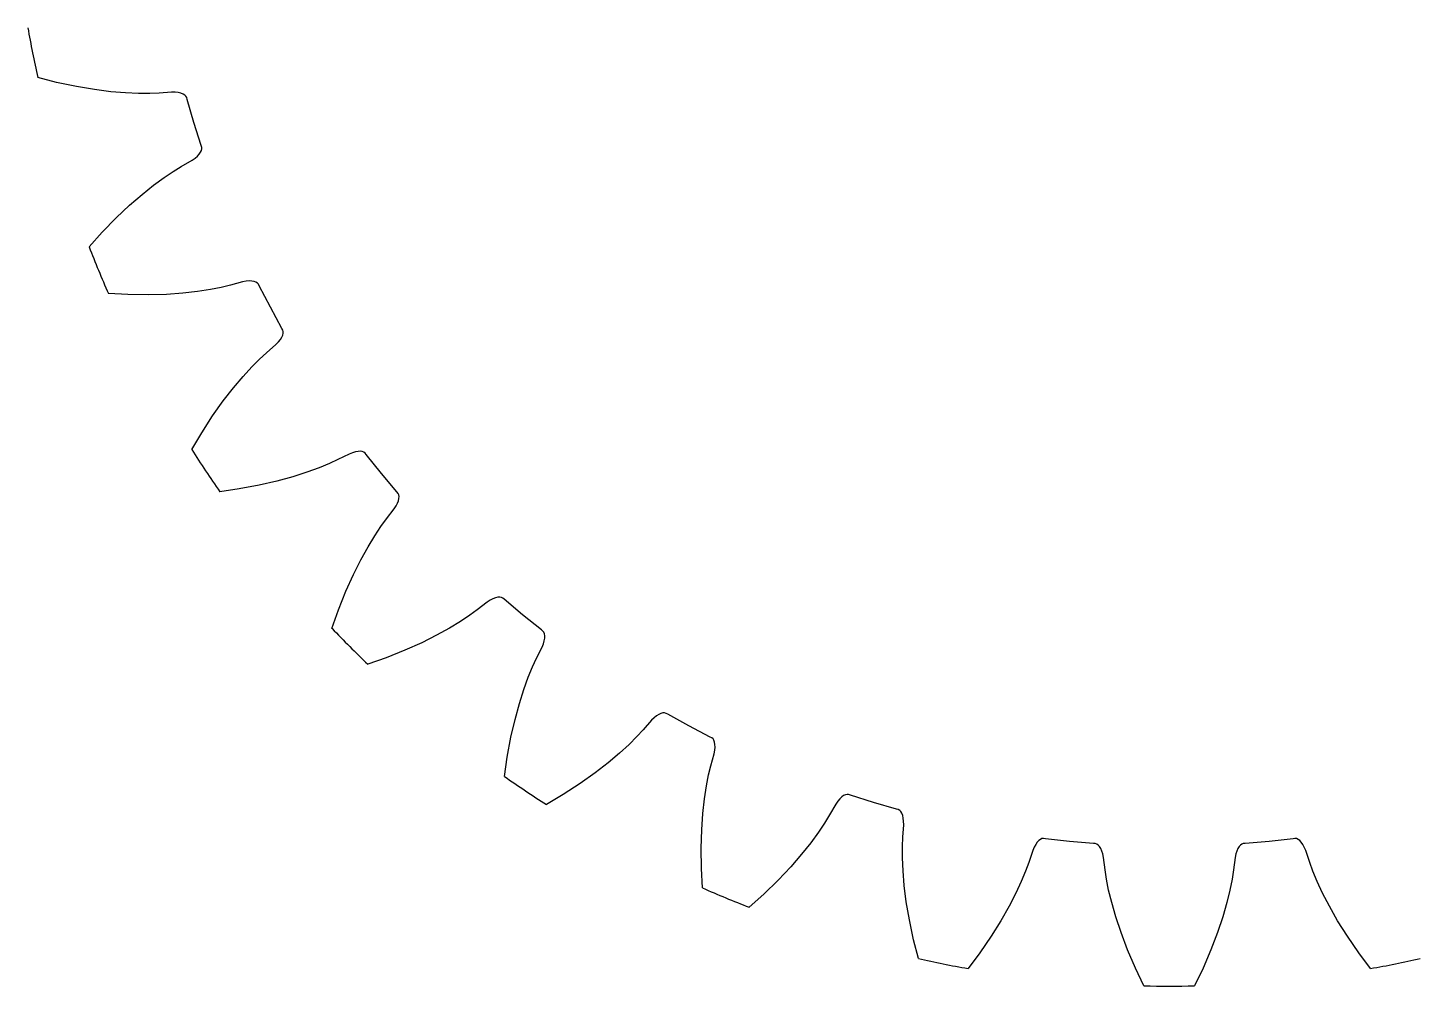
# Model space of a CAD drawing. Extents: x -17 to 24.7, y -17 to 17.
# Drawn here: x -16.74 to 3.68, y -17 to -2.95 of the extents above; entities that cross this region are included whole.
import ezdxf

# ---------------------------------------------------------------- set-up
doc = ezdxf.new("R2010")
doc.units = 0

msp = doc.modelspace()

# ---------------------------------------------------------------- linework, layer by layer
at = {"layer": 'layer1'}
for p, q in [((-16.32, -3.751), (-16.597, -3.68)), ((-16.03, -3.812), (-16.32, -3.751)), ((-15.765, -3.857), (-16.03, -3.812)), ((-15.524, -3.887), (-15.765, -3.857)), ((-15.308, -3.905), (-15.524, -3.887)), ((-15.118, -3.913), (-15.308, -3.905)), ((-14.955, -3.913), (-15.118, -3.913)), ((-14.818, -3.908), (-14.955, -3.913)), ((-14.634, -3.895), (-14.818, -3.908)), ((-14.582, -3.896), (-14.634, -3.895)), ((-14.537, -3.901), (-14.582, -3.896)), ((-14.498, -3.91), (-14.537, -3.901)), ((-14.466, -3.922), (-14.498, -3.91)), ((-14.441, -3.937), (-14.466, -3.922)), ((-14.423, -3.954), (-14.441, -3.937)), ((-14.412, -3.974), (-14.423, -3.954)), ((-14.405, -4), (-14.412, -3.974)), ((-14.306, -4.34), (-14.405, -4)), ((-14.2, -4.677), (-14.306, -4.34)), ((-14.191, -4.703), (-14.2, -4.677)), ((-14.491, -4.983), (-14.332, -4.892)), ((-14.332, -4.892), (-14.289, -4.862)), ((-14.289, -4.862), (-14.254, -4.832)), ((-14.254, -4.832), (-14.227, -4.804)), ((-14.227, -4.804), (-14.207, -4.776)), ((-14.207, -4.776), (-14.195, -4.75)), ((-14.195, -4.75), (-14.189, -4.726)), ((-14.189, -4.726), (-14.191, -4.703)), ((-14.744, -5.145), (-14.609, -5.055)), ((-14.609, -5.055), (-14.491, -4.983)), ((-15.067, -5.392), (-14.898, -5.258)), ((-14.898, -5.258), (-14.744, -5.145)), ((-15.251, -5.552), (-15.067, -5.392)), ((-15.447, -5.736), (-15.251, -5.552)), ((-15.653, -5.948), (-15.447, -5.736)), ((-15.844, -6.161), (-15.653, -5.948)), ((-13.771, -6.723), (-13.904, -6.756)), ((-13.593, -6.675), (-13.771, -6.723)), ((-13.542, -6.666), (-13.593, -6.675)), ((-13.497, -6.662), (-13.542, -6.666)), ((-13.457, -6.663), (-13.497, -6.662)), ((-13.423, -6.669), (-13.457, -6.663)), ((-13.396, -6.678), (-13.423, -6.669)), ((-13.375, -6.692), (-13.396, -6.678)), ((-13.36, -6.709), (-13.375, -6.692)), ((-13.348, -6.733), (-13.36, -6.709)), ((-13.185, -7.047), (-13.348, -6.733)), ((-15.274, -6.862), (-15.56, -6.847)), ((-14.979, -6.866), (-15.274, -6.862)), ((-14.71, -6.858), (-14.979, -6.866)), ((-14.467, -6.841), (-14.71, -6.858)), ((-14.252, -6.817), (-14.467, -6.841)), ((-14.064, -6.788), (-14.252, -6.817)), ((-13.904, -6.756), (-14.064, -6.788)), ((-13.014, -7.357), (-13.185, -7.047)), ((-13.066, -7.556), (-13.038, -7.521)), ((-13.038, -7.521), (-13.017, -7.487)), ((-13.017, -7.487), (-13.002, -7.456)), ((-13.001, -7.381), (-13.014, -7.357)), ((-13.002, -7.456), (-12.995, -7.428)), ((-12.995, -7.403), (-13.001, -7.381)), ((-12.995, -7.428), (-12.995, -7.403)), ((-13.342, -7.807), (-13.241, -7.715)), ((-13.241, -7.715), (-13.102, -7.594)), ((-13.102, -7.594), (-13.066, -7.556)), ((-13.586, -8.063), (-13.457, -7.923)), ((-13.457, -7.923), (-13.342, -7.807)), ((-13.726, -8.228), (-13.586, -8.063)), ((-13.875, -8.42), (-13.726, -8.228)), ((-14.031, -8.64), (-13.875, -8.42)), ((-14.192, -8.888), (-14.031, -8.64)), ((-14.338, -9.134), (-14.192, -8.888)), ((-11.981, -9.18), (-12.03, -9.199)), ((-11.937, -9.167), (-11.981, -9.18)), ((-11.898, -9.161), (-11.937, -9.167)), ((-11.864, -9.159), (-11.898, -9.161)), ((-11.836, -9.163), (-11.864, -9.159)), ((-11.812, -9.172), (-11.836, -9.163)), ((-11.795, -9.187), (-11.812, -9.172)), ((-11.778, -9.208), (-11.795, -9.187)), ((-12.319, -9.338), (-12.47, -9.401)), ((-12.194, -9.281), (-12.319, -9.338)), ((-12.03, -9.199), (-12.194, -9.281)), ((-11.557, -9.484), (-11.778, -9.208)), ((-13.089, -9.596), (-13.351, -9.656)), ((-12.855, -9.532), (-13.089, -9.596)), ((-12.649, -9.466), (-12.855, -9.532)), ((-12.47, -9.401), (-12.649, -9.466)), ((-11.329, -9.755), (-11.557, -9.484)), ((-13.642, -9.71), (-13.925, -9.751)), ((-13.351, -9.656), (-13.642, -9.71)), ((-11.311, -9.776), (-11.329, -9.755)), ((-11.301, -9.796), (-11.311, -9.776)), ((-11.296, -9.82), (-11.301, -9.796)), ((-11.481, -10.149), (-11.369, -10.004)), ((-11.369, -10.004), (-11.341, -9.96)), ((-11.341, -9.96), (-11.32, -9.92)), ((-11.32, -9.92), (-11.306, -9.883)), ((-11.306, -9.883), (-11.298, -9.849)), ((-11.298, -9.849), (-11.296, -9.82)), ((-11.562, -10.26), (-11.481, -10.149)), ((-11.752, -10.559), (-11.653, -10.396)), ((-11.653, -10.396), (-11.562, -10.26)), ((-11.857, -10.748), (-11.752, -10.559)), ((-11.965, -10.965), (-11.857, -10.748)), ((-12.076, -11.211), (-11.965, -10.965)), ((-12.185, -11.485), (-12.076, -11.211)), ((-10.004, -11.369), (-10.149, -11.481)), ((-9.96, -11.341), (-10.004, -11.369)), ((-9.92, -11.32), (-9.96, -11.341)), ((-9.883, -11.306), (-9.92, -11.32)), ((-9.849, -11.298), (-9.883, -11.306)), ((-9.82, -11.296), (-9.849, -11.298)), ((-9.796, -11.301), (-9.82, -11.296)), ((-9.776, -11.311), (-9.796, -11.301)), ((-9.755, -11.329), (-9.776, -11.311)), ((-9.484, -11.557), (-9.755, -11.329)), ((-12.281, -11.755), (-12.185, -11.485)), ((-10.26, -11.562), (-10.396, -11.653)), ((-10.149, -11.481), (-10.26, -11.562)), ((-9.208, -11.778), (-9.484, -11.557)), ((-10.559, -11.752), (-10.748, -11.857)), ((-10.396, -11.653), (-10.559, -11.752)), ((-9.187, -11.795), (-9.208, -11.778)), ((-9.172, -11.812), (-9.187, -11.795)), ((-9.163, -11.836), (-9.172, -11.812)), ((-9.159, -11.864), (-9.163, -11.836)), ((-10.965, -11.965), (-11.211, -12.076)), ((-10.748, -11.857), (-10.965, -11.965)), ((-9.281, -12.194), (-9.199, -12.03)), ((-9.199, -12.03), (-9.18, -11.981)), ((-9.18, -11.981), (-9.167, -11.937)), ((-9.167, -11.937), (-9.161, -11.898)), ((-9.161, -11.898), (-9.159, -11.864)), ((-11.485, -12.185), (-11.755, -12.281)), ((-11.211, -12.076), (-11.485, -12.185)), ((-9.338, -12.319), (-9.281, -12.194)), ((-9.401, -12.47), (-9.338, -12.319)), ((-9.532, -12.855), (-9.466, -12.649)), ((-9.466, -12.649), (-9.401, -12.47)), ((-9.596, -13.089), (-9.532, -12.855)), ((-7.556, -13.066), (-7.594, -13.102)), ((-7.521, -13.038), (-7.556, -13.066)), ((-7.487, -13.017), (-7.521, -13.038)), ((-7.456, -13.002), (-7.487, -13.017)), ((-7.428, -12.995), (-7.456, -13.002)), ((-7.403, -12.995), (-7.428, -12.995)), ((-7.381, -13.001), (-7.403, -12.995)), ((-7.357, -13.014), (-7.381, -13.001)), ((-7.047, -13.185), (-7.357, -13.014)), ((-9.656, -13.351), (-9.596, -13.089)), ((-7.715, -13.241), (-7.807, -13.342)), ((-7.594, -13.102), (-7.715, -13.241)), ((-6.733, -13.348), (-7.047, -13.185)), ((-9.71, -13.642), (-9.656, -13.351)), ((-7.923, -13.457), (-8.063, -13.586)), ((-7.807, -13.342), (-7.923, -13.457)), ((-6.709, -13.36), (-6.733, -13.348)), ((-6.692, -13.375), (-6.709, -13.36)), ((-6.678, -13.396), (-6.692, -13.375)), ((-6.669, -13.423), (-6.678, -13.396)), ((-6.663, -13.457), (-6.669, -13.423)), ((-6.662, -13.497), (-6.663, -13.457)), ((-9.751, -13.925), (-9.71, -13.642)), ((-8.063, -13.586), (-8.228, -13.726)), ((-6.723, -13.771), (-6.675, -13.593)), ((-6.675, -13.593), (-6.666, -13.542)), ((-6.666, -13.542), (-6.662, -13.497)), ((-8.42, -13.875), (-8.64, -14.031)), ((-8.228, -13.726), (-8.42, -13.875)), ((-6.756, -13.904), (-6.723, -13.771)), ((-8.64, -14.031), (-8.888, -14.192)), ((-6.817, -14.252), (-6.788, -14.064)), ((-6.788, -14.064), (-6.756, -13.904)), ((-8.888, -14.192), (-9.134, -14.338)), ((-6.841, -14.467), (-6.817, -14.252)), ((-4.862, -14.289), (-4.892, -14.332)), ((-4.832, -14.254), (-4.862, -14.289)), ((-4.804, -14.227), (-4.832, -14.254)), ((-4.776, -14.207), (-4.804, -14.227)), ((-4.75, -14.195), (-4.776, -14.207)), ((-4.726, -14.189), (-4.75, -14.195)), ((-4.703, -14.191), (-4.726, -14.189)), ((-4.677, -14.2), (-4.703, -14.191)), ((-4.34, -14.306), (-4.677, -14.2)), ((-6.858, -14.71), (-6.841, -14.467)), ((-4.983, -14.491), (-5.055, -14.609)), ((-4.892, -14.332), (-4.983, -14.491)), ((-4, -14.405), (-4.34, -14.306)), ((-3.974, -14.412), (-4, -14.405)), ((-3.954, -14.423), (-3.974, -14.412)), ((-3.937, -14.441), (-3.954, -14.423)), ((-3.922, -14.466), (-3.937, -14.441)), ((-3.91, -14.498), (-3.922, -14.466)), ((-3.901, -14.537), (-3.91, -14.498)), ((-5.055, -14.609), (-5.145, -14.744)), ((-3.908, -14.818), (-3.895, -14.634)), ((-3.896, -14.582), (-3.901, -14.537)), ((-3.895, -14.634), (-3.896, -14.582)), ((-6.866, -14.979), (-6.858, -14.71)), ((-5.258, -14.898), (-5.392, -15.067)), ((-5.145, -14.744), (-5.258, -14.898)), ((-3.913, -14.955), (-3.908, -14.818)), ((-1.936, -14.891), (-1.959, -14.923)), ((-1.913, -14.866), (-1.936, -14.891)), ((-1.89, -14.848), (-1.913, -14.866)), ((-1.867, -14.838), (-1.89, -14.848)), ((-1.844, -14.836), (-1.867, -14.838)), ((-1.817, -14.839), (-1.844, -14.836)), ((-1.465, -14.878), (-1.817, -14.839)), ((-1.113, -14.909), (-1.465, -14.878)), ((1.465, -14.878), (1.113, -14.909)), ((1.817, -14.839), (1.465, -14.878)), ((1.844, -14.836), (1.817, -14.839)), ((1.867, -14.838), (1.844, -14.836)), ((1.89, -14.848), (1.867, -14.838)), ((1.913, -14.866), (1.89, -14.848)), ((1.936, -14.891), (1.913, -14.866)), ((1.959, -14.923), (1.936, -14.891)), ((-6.862, -15.274), (-6.866, -14.979)), ((-5.392, -15.067), (-5.552, -15.251)), ((-3.913, -15.118), (-3.913, -14.955)), ((-2.002, -15.011), (-2.06, -15.185)), ((-1.981, -14.963), (-2.002, -15.011)), ((-1.959, -14.923), (-1.981, -14.963)), ((-1.086, -14.911), (-1.113, -14.909)), ((-1.064, -14.918), (-1.086, -14.911)), ((-1.044, -14.932), (-1.064, -14.918)), ((-1.024, -14.953), (-1.044, -14.932)), ((-1.006, -14.982), (-1.024, -14.953)), ((-0.99, -15.019), (-1.006, -14.982)), ((-0.976, -15.062), (-0.99, -15.019)), ((-0.965, -15.113), (-0.976, -15.062)), ((0.976, -15.062), (0.965, -15.113)), ((0.99, -15.019), (0.976, -15.062)), ((1.006, -14.982), (0.99, -15.019)), ((1.024, -14.953), (1.006, -14.982)), ((1.044, -14.932), (1.024, -14.953)), ((1.064, -14.918), (1.044, -14.932)), ((1.086, -14.911), (1.064, -14.918)), ((1.113, -14.909), (1.086, -14.911)), ((1.981, -14.963), (1.959, -14.923)), ((2.002, -15.011), (1.981, -14.963)), ((2.06, -15.185), (2.002, -15.011)), ((-6.847, -15.56), (-6.862, -15.274)), ((-5.552, -15.251), (-5.736, -15.447)), ((-3.905, -15.308), (-3.913, -15.118)), ((-3.887, -15.524), (-3.905, -15.308)), ((-2.107, -15.314), (-2.17, -15.465)), ((-2.06, -15.185), (-2.107, -15.314)), ((-0.942, -15.295), (-0.965, -15.113)), ((-0.921, -15.431), (-0.942, -15.295)), ((0.942, -15.295), (0.921, -15.431)), ((0.965, -15.113), (0.942, -15.295)), ((2.107, -15.314), (2.06, -15.185)), ((2.17, -15.465), (2.107, -15.314)), ((-5.736, -15.447), (-5.948, -15.653)), ((-2.17, -15.465), (-2.25, -15.638)), ((-0.889, -15.591), (-0.921, -15.431)), ((0.921, -15.431), (0.889, -15.591)), ((2.25, -15.638), (2.17, -15.465)), ((-5.948, -15.653), (-6.161, -15.844)), ((-3.857, -15.765), (-3.887, -15.524)), ((-2.25, -15.638), (-2.349, -15.83)), ((-0.844, -15.776), (-0.889, -15.591)), ((0.889, -15.591), (0.844, -15.776)), ((2.349, -15.83), (2.25, -15.638)), ((-3.812, -16.03), (-3.857, -15.765)), ((-2.349, -15.83), (-2.47, -16.041)), ((-0.784, -15.984), (-0.844, -15.776)), ((0.844, -15.776), (0.784, -15.984)), ((2.47, -16.041), (2.349, -15.83)), ((-3.751, -16.32), (-3.812, -16.03)), ((-2.47, -16.041), (-2.613, -16.269)), ((-0.707, -16.214), (-0.784, -15.984)), ((0.784, -15.984), (0.707, -16.214)), ((2.613, -16.269), (2.47, -16.041)), ((-3.68, -16.597), (-3.751, -16.32)), ((-2.613, -16.269), (-2.78, -16.513)), ((-0.611, -16.466), (-0.707, -16.214)), ((0.707, -16.214), (0.611, -16.466)), ((2.78, -16.513), (2.613, -16.269)), ((-2.78, -16.513), (-2.951, -16.742)), ((-0.495, -16.738), (-0.611, -16.466)), ((0.611, -16.466), (0.495, -16.738)), ((2.951, -16.742), (2.78, -16.513)), ((-0.371, -16.996), (-0.495, -16.738)), ((0.495, -16.738), (0.371, -16.996))]:
    msp.add_line(p, q, dxfattribs=at)
for start, end in [(189.9981, 192.5019), (201.2481, 203.7519), (212.4981, 215.0019), (223.7481, 226.2519), (234.9981, 237.5019), (246.2481, 248.7519), (257.4981, 260.0019), (279.9981, 282.5019), (268.7481, 271.2519)]:
    msp.add_arc((0, 0), 17, start, end, dxfattribs=at)
at = {"layer": 'layer3'}
for p, q in [((-16.32, -3.751), (-16.597, -3.68)), ((-16.03, -3.812), (-16.32, -3.751)), ((-15.765, -3.857), (-16.03, -3.812)), ((-15.524, -3.887), (-15.765, -3.857)), ((-15.308, -3.905), (-15.524, -3.887)), ((-15.118, -3.913), (-15.308, -3.905)), ((-14.955, -3.913), (-15.118, -3.913)), ((-14.818, -3.908), (-14.955, -3.913)), ((-14.634, -3.895), (-14.818, -3.908)), ((-14.582, -3.896), (-14.634, -3.895)), ((-14.537, -3.901), (-14.582, -3.896)), ((-14.498, -3.91), (-14.537, -3.901)), ((-14.466, -3.922), (-14.498, -3.91)), ((-14.441, -3.937), (-14.466, -3.922)), ((-14.423, -3.954), (-14.441, -3.937)), ((-14.412, -3.974), (-14.423, -3.954)), ((-14.405, -4), (-14.412, -3.974)), ((-14.306, -4.34), (-14.405, -4)), ((-14.2, -4.677), (-14.306, -4.34)), ((-14.191, -4.703), (-14.2, -4.677)), ((-14.491, -4.983), (-14.332, -4.892)), ((-14.332, -4.892), (-14.289, -4.862)), ((-14.289, -4.862), (-14.254, -4.832)), ((-14.254, -4.832), (-14.227, -4.804)), ((-14.227, -4.804), (-14.207, -4.776)), ((-14.207, -4.776), (-14.195, -4.75)), ((-14.195, -4.75), (-14.189, -4.726)), ((-14.189, -4.726), (-14.191, -4.703)), ((-14.744, -5.145), (-14.609, -5.055)), ((-14.609, -5.055), (-14.491, -4.983)), ((-15.067, -5.392), (-14.898, -5.258)), ((-14.898, -5.258), (-14.744, -5.145)), ((-15.251, -5.552), (-15.067, -5.392)), ((-15.447, -5.736), (-15.251, -5.552)), ((-15.653, -5.948), (-15.447, -5.736)), ((-15.844, -6.161), (-15.653, -5.948)), ((-13.771, -6.723), (-13.904, -6.756)), ((-13.593, -6.675), (-13.771, -6.723)), ((-13.542, -6.666), (-13.593, -6.675)), ((-13.497, -6.662), (-13.542, -6.666)), ((-13.457, -6.663), (-13.497, -6.662)), ((-13.423, -6.669), (-13.457, -6.663)), ((-13.396, -6.678), (-13.423, -6.669)), ((-13.375, -6.692), (-13.396, -6.678)), ((-13.36, -6.709), (-13.375, -6.692)), ((-13.348, -6.733), (-13.36, -6.709)), ((-13.185, -7.047), (-13.348, -6.733)), ((-15.274, -6.862), (-15.56, -6.847)), ((-14.979, -6.866), (-15.274, -6.862)), ((-14.71, -6.858), (-14.979, -6.866)), ((-14.467, -6.841), (-14.71, -6.858)), ((-14.252, -6.817), (-14.467, -6.841)), ((-14.064, -6.788), (-14.252, -6.817)), ((-13.904, -6.756), (-14.064, -6.788)), ((-13.014, -7.357), (-13.185, -7.047)), ((-13.066, -7.556), (-13.038, -7.521)), ((-13.038, -7.521), (-13.017, -7.487)), ((-13.017, -7.487), (-13.002, -7.456)), ((-13.001, -7.381), (-13.014, -7.357)), ((-13.002, -7.456), (-12.995, -7.428)), ((-12.995, -7.403), (-13.001, -7.381)), ((-12.995, -7.428), (-12.995, -7.403)), ((-13.342, -7.807), (-13.241, -7.715)), ((-13.241, -7.715), (-13.102, -7.594)), ((-13.102, -7.594), (-13.066, -7.556)), ((-13.586, -8.063), (-13.457, -7.923)), ((-13.457, -7.923), (-13.342, -7.807)), ((-13.726, -8.228), (-13.586, -8.063)), ((-13.875, -8.42), (-13.726, -8.228)), ((-14.031, -8.64), (-13.875, -8.42)), ((-14.192, -8.888), (-14.031, -8.64)), ((-14.338, -9.134), (-14.192, -8.888)), ((-11.981, -9.18), (-12.03, -9.199)), ((-11.937, -9.167), (-11.981, -9.18)), ((-11.898, -9.161), (-11.937, -9.167)), ((-11.864, -9.159), (-11.898, -9.161)), ((-11.836, -9.163), (-11.864, -9.159)), ((-11.812, -9.172), (-11.836, -9.163)), ((-11.795, -9.187), (-11.812, -9.172)), ((-11.778, -9.208), (-11.795, -9.187)), ((-12.319, -9.338), (-12.47, -9.401)), ((-12.194, -9.281), (-12.319, -9.338)), ((-12.03, -9.199), (-12.194, -9.281)), ((-11.557, -9.484), (-11.778, -9.208)), ((-13.089, -9.596), (-13.351, -9.656)), ((-12.855, -9.532), (-13.089, -9.596)), ((-12.649, -9.466), (-12.855, -9.532)), ((-12.47, -9.401), (-12.649, -9.466)), ((-11.329, -9.755), (-11.557, -9.484)), ((-13.642, -9.71), (-13.925, -9.751)), ((-13.351, -9.656), (-13.642, -9.71)), ((-11.311, -9.776), (-11.329, -9.755)), ((-11.301, -9.796), (-11.311, -9.776)), ((-11.296, -9.82), (-11.301, -9.796)), ((-11.481, -10.149), (-11.369, -10.004)), ((-11.369, -10.004), (-11.341, -9.96)), ((-11.341, -9.96), (-11.32, -9.92)), ((-11.32, -9.92), (-11.306, -9.883)), ((-11.306, -9.883), (-11.298, -9.849)), ((-11.298, -9.849), (-11.296, -9.82)), ((-11.562, -10.26), (-11.481, -10.149)), ((-11.752, -10.559), (-11.653, -10.396)), ((-11.653, -10.396), (-11.562, -10.26)), ((-11.857, -10.748), (-11.752, -10.559)), ((-11.965, -10.965), (-11.857, -10.748)), ((-12.076, -11.211), (-11.965, -10.965)), ((-12.185, -11.485), (-12.076, -11.211)), ((-10.004, -11.369), (-10.149, -11.481)), ((-9.96, -11.341), (-10.004, -11.369)), ((-9.92, -11.32), (-9.96, -11.341)), ((-9.883, -11.306), (-9.92, -11.32)), ((-9.849, -11.298), (-9.883, -11.306)), ((-9.82, -11.296), (-9.849, -11.298)), ((-9.796, -11.301), (-9.82, -11.296)), ((-9.776, -11.311), (-9.796, -11.301)), ((-9.755, -11.329), (-9.776, -11.311)), ((-9.484, -11.557), (-9.755, -11.329)), ((-12.281, -11.755), (-12.185, -11.485)), ((-10.26, -11.562), (-10.396, -11.653)), ((-10.149, -11.481), (-10.26, -11.562)), ((-9.208, -11.778), (-9.484, -11.557)), ((-10.559, -11.752), (-10.748, -11.857)), ((-10.396, -11.653), (-10.559, -11.752)), ((-9.187, -11.795), (-9.208, -11.778)), ((-9.172, -11.812), (-9.187, -11.795)), ((-9.163, -11.836), (-9.172, -11.812)), ((-9.159, -11.864), (-9.163, -11.836)), ((-10.965, -11.965), (-11.211, -12.076)), ((-10.748, -11.857), (-10.965, -11.965)), ((-9.281, -12.194), (-9.199, -12.03)), ((-9.199, -12.03), (-9.18, -11.981)), ((-9.18, -11.981), (-9.167, -11.937)), ((-9.167, -11.937), (-9.161, -11.898)), ((-9.161, -11.898), (-9.159, -11.864)), ((-11.485, -12.185), (-11.755, -12.281)), ((-11.211, -12.076), (-11.485, -12.185)), ((-9.338, -12.319), (-9.281, -12.194)), ((-9.401, -12.47), (-9.338, -12.319)), ((-9.532, -12.855), (-9.466, -12.649)), ((-9.466, -12.649), (-9.401, -12.47)), ((-9.596, -13.089), (-9.532, -12.855)), ((-7.556, -13.066), (-7.594, -13.102)), ((-7.521, -13.038), (-7.556, -13.066)), ((-7.487, -13.017), (-7.521, -13.038)), ((-7.456, -13.002), (-7.487, -13.017)), ((-7.428, -12.995), (-7.456, -13.002)), ((-7.403, -12.995), (-7.428, -12.995)), ((-7.381, -13.001), (-7.403, -12.995)), ((-7.357, -13.014), (-7.381, -13.001)), ((-7.047, -13.185), (-7.357, -13.014)), ((-9.656, -13.351), (-9.596, -13.089)), ((-7.715, -13.241), (-7.807, -13.342)), ((-7.594, -13.102), (-7.715, -13.241)), ((-6.733, -13.348), (-7.047, -13.185)), ((-9.71, -13.642), (-9.656, -13.351)), ((-7.923, -13.457), (-8.063, -13.586)), ((-7.807, -13.342), (-7.923, -13.457)), ((-6.709, -13.36), (-6.733, -13.348)), ((-6.692, -13.375), (-6.709, -13.36)), ((-6.678, -13.396), (-6.692, -13.375)), ((-6.669, -13.423), (-6.678, -13.396)), ((-6.663, -13.457), (-6.669, -13.423)), ((-6.662, -13.497), (-6.663, -13.457)), ((-9.751, -13.925), (-9.71, -13.642)), ((-8.063, -13.586), (-8.228, -13.726)), ((-6.723, -13.771), (-6.675, -13.593)), ((-6.675, -13.593), (-6.666, -13.542)), ((-6.666, -13.542), (-6.662, -13.497)), ((-8.42, -13.875), (-8.64, -14.031)), ((-8.228, -13.726), (-8.42, -13.875)), ((-6.756, -13.904), (-6.723, -13.771)), ((-8.64, -14.031), (-8.888, -14.192)), ((-6.817, -14.252), (-6.788, -14.064)), ((-6.788, -14.064), (-6.756, -13.904)), ((-8.888, -14.192), (-9.134, -14.338)), ((-6.841, -14.467), (-6.817, -14.252)), ((-4.862, -14.289), (-4.892, -14.332)), ((-4.832, -14.254), (-4.862, -14.289)), ((-4.804, -14.227), (-4.832, -14.254)), ((-4.776, -14.207), (-4.804, -14.227)), ((-4.75, -14.195), (-4.776, -14.207)), ((-4.726, -14.189), (-4.75, -14.195)), ((-4.703, -14.191), (-4.726, -14.189)), ((-4.677, -14.2), (-4.703, -14.191)), ((-4.34, -14.306), (-4.677, -14.2)), ((-6.858, -14.71), (-6.841, -14.467)), ((-4.983, -14.491), (-5.055, -14.609)), ((-4.892, -14.332), (-4.983, -14.491)), ((-4, -14.405), (-4.34, -14.306)), ((-3.974, -14.412), (-4, -14.405)), ((-3.954, -14.423), (-3.974, -14.412)), ((-3.937, -14.441), (-3.954, -14.423)), ((-3.922, -14.466), (-3.937, -14.441)), ((-3.91, -14.498), (-3.922, -14.466)), ((-3.901, -14.537), (-3.91, -14.498)), ((-5.055, -14.609), (-5.145, -14.744)), ((-3.908, -14.818), (-3.895, -14.634)), ((-3.896, -14.582), (-3.901, -14.537)), ((-3.895, -14.634), (-3.896, -14.582)), ((-6.866, -14.979), (-6.858, -14.71)), ((-5.258, -14.898), (-5.392, -15.067)), ((-5.145, -14.744), (-5.258, -14.898)), ((-3.913, -14.955), (-3.908, -14.818)), ((-1.936, -14.891), (-1.959, -14.923)), ((-1.913, -14.866), (-1.936, -14.891)), ((-1.89, -14.848), (-1.913, -14.866)), ((-1.867, -14.838), (-1.89, -14.848)), ((-1.844, -14.836), (-1.867, -14.838)), ((-1.817, -14.839), (-1.844, -14.836)), ((-1.465, -14.878), (-1.817, -14.839)), ((-1.113, -14.909), (-1.465, -14.878)), ((1.465, -14.878), (1.113, -14.909)), ((1.817, -14.839), (1.465, -14.878)), ((1.844, -14.836), (1.817, -14.839)), ((1.867, -14.838), (1.844, -14.836)), ((1.89, -14.848), (1.867, -14.838)), ((1.913, -14.866), (1.89, -14.848)), ((1.936, -14.891), (1.913, -14.866)), ((1.959, -14.923), (1.936, -14.891)), ((-6.862, -15.274), (-6.866, -14.979)), ((-5.392, -15.067), (-5.552, -15.251)), ((-3.913, -15.118), (-3.913, -14.955)), ((-2.002, -15.011), (-2.06, -15.185)), ((-1.981, -14.963), (-2.002, -15.011)), ((-1.959, -14.923), (-1.981, -14.963)), ((-1.086, -14.911), (-1.113, -14.909)), ((-1.064, -14.918), (-1.086, -14.911)), ((-1.044, -14.932), (-1.064, -14.918)), ((-1.024, -14.953), (-1.044, -14.932)), ((-1.006, -14.982), (-1.024, -14.953)), ((-0.99, -15.019), (-1.006, -14.982)), ((-0.976, -15.062), (-0.99, -15.019)), ((-0.965, -15.113), (-0.976, -15.062)), ((0.976, -15.062), (0.965, -15.113)), ((0.99, -15.019), (0.976, -15.062)), ((1.006, -14.982), (0.99, -15.019)), ((1.024, -14.953), (1.006, -14.982)), ((1.044, -14.932), (1.024, -14.953)), ((1.064, -14.918), (1.044, -14.932)), ((1.086, -14.911), (1.064, -14.918)), ((1.113, -14.909), (1.086, -14.911)), ((1.981, -14.963), (1.959, -14.923)), ((2.002, -15.011), (1.981, -14.963)), ((2.06, -15.185), (2.002, -15.011)), ((-6.847, -15.56), (-6.862, -15.274)), ((-5.552, -15.251), (-5.736, -15.447)), ((-3.905, -15.308), (-3.913, -15.118)), ((-3.887, -15.524), (-3.905, -15.308)), ((-2.107, -15.314), (-2.17, -15.465)), ((-2.06, -15.185), (-2.107, -15.314)), ((-0.942, -15.295), (-0.965, -15.113)), ((-0.921, -15.431), (-0.942, -15.295)), ((0.942, -15.295), (0.921, -15.431)), ((0.965, -15.113), (0.942, -15.295)), ((2.107, -15.314), (2.06, -15.185)), ((2.17, -15.465), (2.107, -15.314)), ((-5.736, -15.447), (-5.948, -15.653)), ((-2.17, -15.465), (-2.25, -15.638)), ((-0.889, -15.591), (-0.921, -15.431)), ((0.921, -15.431), (0.889, -15.591)), ((2.25, -15.638), (2.17, -15.465)), ((-5.948, -15.653), (-6.161, -15.844)), ((-3.857, -15.765), (-3.887, -15.524)), ((-2.25, -15.638), (-2.349, -15.83)), ((-0.844, -15.776), (-0.889, -15.591)), ((0.889, -15.591), (0.844, -15.776)), ((2.349, -15.83), (2.25, -15.638)), ((-3.812, -16.03), (-3.857, -15.765)), ((-2.349, -15.83), (-2.47, -16.041)), ((-0.784, -15.984), (-0.844, -15.776)), ((0.844, -15.776), (0.784, -15.984)), ((2.47, -16.041), (2.349, -15.83)), ((-3.751, -16.32), (-3.812, -16.03)), ((-2.47, -16.041), (-2.613, -16.269)), ((-0.707, -16.214), (-0.784, -15.984)), ((0.784, -15.984), (0.707, -16.214)), ((2.613, -16.269), (2.47, -16.041)), ((-3.68, -16.597), (-3.751, -16.32)), ((-2.613, -16.269), (-2.78, -16.513)), ((-0.611, -16.466), (-0.707, -16.214)), ((0.707, -16.214), (0.611, -16.466)), ((2.78, -16.513), (2.613, -16.269)), ((-2.78, -16.513), (-2.951, -16.742)), ((-0.495, -16.738), (-0.611, -16.466)), ((0.611, -16.466), (0.495, -16.738)), ((2.951, -16.742), (2.78, -16.513)), ((-0.371, -16.996), (-0.495, -16.738)), ((0.495, -16.738), (0.371, -16.996))]:
    msp.add_line(p, q, dxfattribs=at)
for start, end in [(189.9981, 192.5019), (201.2481, 203.7519), (212.4981, 215.0019), (223.7481, 226.2519), (234.9981, 237.5019), (246.2481, 248.7519), (257.4981, 260.0019), (279.9981, 282.5019), (268.7481, 271.2519)]:
    msp.add_arc((0, 0), 17, start, end, dxfattribs=at)

doc.saveas('drawing.dxf')
